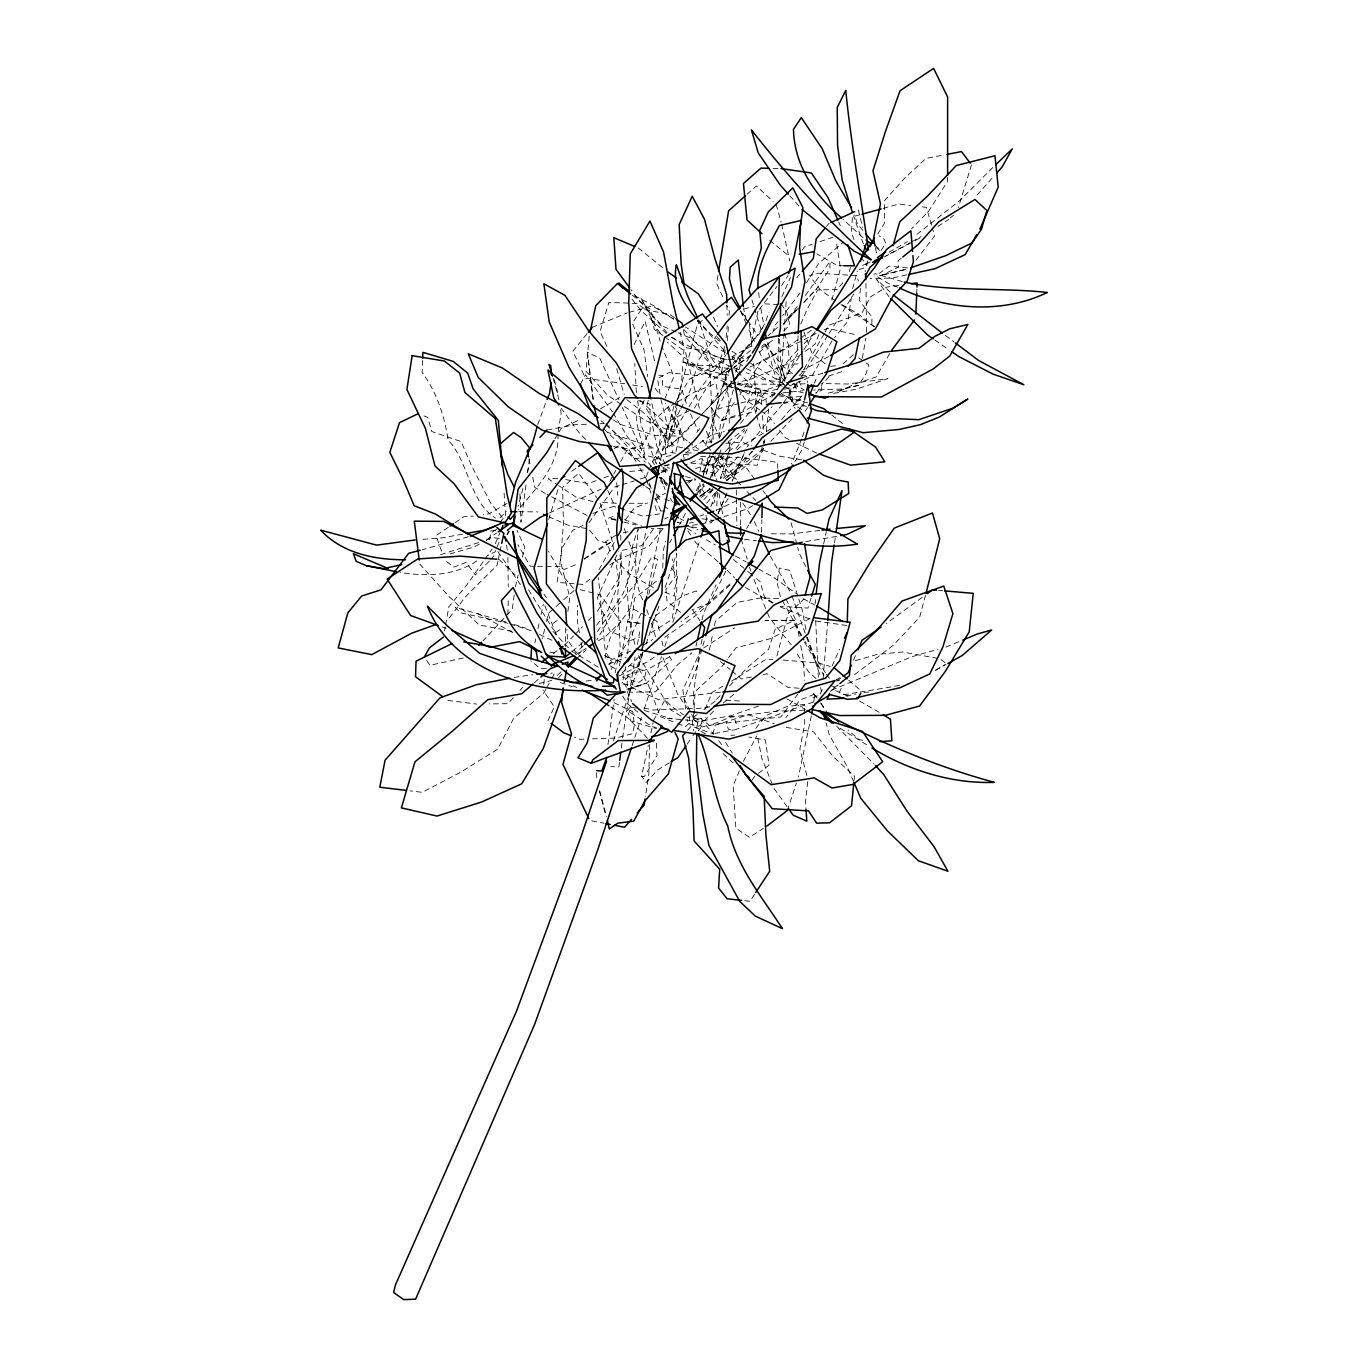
<?xml version="1.0" encoding="UTF-8"?>
<svg xmlns="http://www.w3.org/2000/svg" width="1368" height="1368" viewBox="0 0 1368 1368"><rect width="100%" height="100%" fill="white"/><g stroke="black" fill="none" stroke-linecap="round" stroke-linejoin="round"><path stroke-width="0.75" stroke-dasharray="5 3.75" d="M736.309 490.035L736.856 525.74M740.601 524.765L740.635 499.936M866.543 332.099L865.927 281.722M779.555 339.093L780.666 365.324L784.77 378.936M717.499 492.241L716.507 510.726M947.562 177.293L947.494 181.465L928.769 211.065L911.584 228.832M649.509 744.568L648.877 774.083L645.371 796.911M761.566 532.391L761.873 519.84M507.887 614.489L508.332 597.406M662.762 568.045L663.309 550.979L665.378 541.181M422.575 360.417L422.131 372.506C436.956 392.359 444.258 415.975 448.225 440.154C469.634 463.136 468.506 500.209 495.438 518.147M916.731 293.299L916.902 289.127M798.125 335.724L797.253 354.175L784.223 381.21L776.306 378.885L764.866 341.231M727.468 340.598L728.392 325.858M729.058 315.324L729.332 311.1L726.801 305.628M786.138 301.712L784.206 331.347M784.069 333.467L782.222 360.964L779.127 379.192L785.352 385.896M823.126 678.22L827.657 622.389M768.611 408.929L766.302 431.826M725.108 349.832L721.62 372.506L710.967 357.544L701.237 327.55L697.321 320.454M726.151 337.793L727.195 325.772M711.873 477.022L715.242 456.194M719.038 438.051L720.679 421.412L735.129 401.44M821.552 386.87L821.193 390.598L815.379 393.095M860.506 288.255L859.292 300.344L871.997 317.102L871.844 323.925L874.374 326.764L840.79 304.414M854.059 780.444L854.487 776.22L833.18 756.641L813.652 731.897L784.257 727.092M689.318 721.056L689.968 714.746M815.14 603.75L815.584 599.646M866.953 265.153L867.415 260.946M699.835 472.063L703.289 454.963M807.736 781.624L805.495 801.887L806.026 809.599M527.706 472.49L529.45 458.673M627.433 653.921L634.564 598.244L657.803 580.186M607.939 744.551L614.181 699.168M619.482 762.404L618.969 766.49L617.618 767.14L610.812 766.405M621.294 748.091L622.32 739.917M622.594 737.882L635.043 657.016M711.428 442.976L715.173 413.563L731.624 381.757M543.677 684.41L544.396 678.87M565.651 627.878L565.258 646.483M567.857 611.513L569.789 597.2L560.504 561.632L563.428 523.465L562.624 487.453L578.647 473.243L598.261 499.611M526.013 484.939L520.951 522.285L519.84 491.522M514.231 595.063L512.248 609.359L505.305 616.848M851.443 296.805L847.972 321.053L834.634 337.691M852.589 288.733L857.394 271.001M557.887 433.964C559.837 465.548 536.461 487.333 518.267 509.99M558.195 431.843L561.119 413.102L560.538 409.203M834.48 542.891L835.745 534.426M717.943 275.498L716.678 283.723L723.433 298.327M729.794 443.437L724.954 474.371L720.474 478.526M811.344 715.806L798.416 777.075M813.686 701.904L815.02 693.969L799.972 700.057L785.882 717.55M862.336 358.279L865.824 338.255M444.514 631.007L445.233 626.971M445.609 624.954L448.841 606.811L467.035 584.666L483.776 560.829M778.614 338.392L777.828 364.709L781.949 375.892L778.426 371.566L767.482 342.769M619.465 665.823L627.707 621.722L641.284 623.5L627.655 621.739L646.209 530.356M637.385 644.448L639.728 631.879M615.258 672.782L620.166 646.671L617.737 594.533L620.781 561.667L619.636 551.321M764.832 439.641L762.592 451.389L738.857 471.943L726.767 480.117M716.473 491.403L714.284 502.432L709.411 505.938M676.596 407.989L673.774 421.925L667.687 440.889L656.041 421.258L650.963 399.422M676.989 406.005L681.418 384.117L684.017 348.515L680.084 332.099M647.167 594.174L660.282 529.228M675.929 451.714L680.17 430.766L666.883 428.594L659.718 463.906M709.411 650.022L712.796 633.623M714.472 625.415L715.327 621.311L737.061 602.399L760.984 597.867L779.828 598.739M778.597 387.879L782.855 367.325L788.994 359.698L788.378 344.616L784.377 333.279M589.232 336.22L585.983 371.19L607.341 395.027L622.696 405.356M757.975 311.117L751.323 342.154L731.589 366.932M497.815 561.41L496.96 565.411L465.325 596.927L447.524 620.371M498.26 559.409L499.559 553.39M499.987 551.389L501.286 545.37M625.894 666.404L622.662 681.418L629.81 692.191L655.614 691.798L677.605 664.711L691.917 652.793M656.384 743.269L656.948 755.512L644.328 776.665L641.592 776.169L648.244 745.252M650.911 732.889L653.117 722.578M823.621 544.002L826.323 531.519M534.854 642.96L535.743 638.873M537.983 628.664L539.317 622.543M541.095 614.369L543.335 604.16M544.755 629.246L542.087 638.907M546.482 621.397L548.226 613.548L554.416 608.025M702.109 639.284L699.099 652.895L693.029 697.184L694.995 717.978L685.454 726.664L677.759 723.604M696.038 646.106L696.945 642.088M702.023 619.909L703.409 613.856L716.028 584.82M804.059 401.884L802.212 409.887L796.433 406.159L791.2 400.311L788.276 390.598M515.36 586.906L518.198 575.005M522.422 557.152L524.782 547.234L517.07 530.442M703.819 483.827L702.844 487.931L698.62 492.377M706.298 473.602L710.231 457.22M712.865 734.257L715.105 725.228L748.159 714.746L774.237 723.672M648.808 594.259L657.563 559.478L651.784 556.861L636.086 582.99L615.993 607.341L596.927 639.728M648.295 400.208L646.175 408.331L661.035 433.16L657.598 455.51L662.249 462.521M522.986 488.41L518.079 506.365M527.21 472.353L528.27 468.335M776.921 655.939L788.139 613.651L804.008 599.116M640.771 653.887L636.941 668.268L621.944 682.991M925.538 595.148L919.638 617.156L893.646 644.926L851.871 676.715M831.847 300.122L840.482 268.487L836.156 240.392M971.485 164.844L958.387 207.611M702.639 477.706L708.265 457.169M674.014 406.039L665.566 436.563L665.275 456.57L671.295 455.51M728.939 452.056L730.974 444.72L728.169 442.291M701.972 649.116L697.235 666.233L684.222 698.791L694.209 719.705L705.751 717.619M537.761 424.576L546.225 401.423M720.269 436.683L733.351 390M739.028 369.702L741.302 361.579L738.087 356.826L732.239 357.168M705.666 445.472L728.426 366.316M702.827 645.833L705.153 637.864M642.686 652.382L638.069 667.789L647.851 683.744L660.419 716.746L675.826 722.851M804.281 442.035L801.956 449.764L794.928 461.597M811.019 598.158L807.941 608.093L780.461 606.28M548.636 519.515L558.161 488.906M849.203 271.582L850.503 267.529M739.284 389.35L748.877 394.052L752.263 385.502L739.165 373.652M699.817 493.66L702.93 483.964M706.042 474.269L709.171 464.573L701.186 458.622L684.735 465.12M735.779 372.284L742.67 351.08L759.154 334.168L765.499 322.13L768.936 312.178M632.067 745.799L641.421 717.431M644.089 709.325L661.462 656.657M664.814 646.534L668.148 636.394M672.817 622.218L700.211 539.163M705.563 522.952L708.231 514.847M710.915 506.741L716.251 490.531M720.269 478.39L727.605 456.091M709.975 479.091L717.345 457.288M787.284 810.591L796.45 782.992M613.343 740.994L642.669 654.126M646.089 644.02L659.034 605.631M665.173 587.453L676.767 553.117M697.902 490.479L699.954 484.426M703.357 474.32L711.548 450.072M772.629 332.92L775.28 325.037L777.793 321.873M801.699 438.923L791.508 463.991M802.383 436.922L805.136 428.919M724.852 346.309L718.798 363.751L722.475 374.712L732.615 368.077M711.548 456.553L708.932 464.009L695.748 468.506M720.902 449.815L718.097 457.647L719.739 467.172L730.871 463.855L757.427 465.24L763.806 441.112L764.319 442.24L762.814 436.597M818.868 334.681L815.003 344.206L803.426 352.602M814.439 383.262L815.909 379.671L813.139 382.886M665.002 398.413L673.877 376.645L662.163 347.096M498.995 542.309L495.079 551.851L487.743 555.511M648.158 471.943L645.867 477.5L651.544 495.096M648.928 470.096L670.782 420.181L690.772 409.99M705.033 709.394L712.13 692.379L722.766 686.223M739.421 770.731L733.145 785.694L735.847 828.239L749.493 837.336L763.412 828.324M743.354 761.377L756.675 736.087M495.301 543.677L499.953 532.716M730.273 368.591L723.227 385.041L735.556 382.544M640.84 613.719L631.708 635.026L611.137 669.345M718.183 513.667L726.391 494.549M744.038 453.68L732.136 481.177L744.808 451.919M855.462 655.597L853.016 661.308L877.093 654.434L902.418 651.989L939.611 658.692M717.961 513.53L727.93 490.65M800.844 323.891L807.633 308.296L817.688 289.982L837.233 289.503L844.962 280.081M781.932 296.753L790.43 277.396M506.861 534.768L508.571 530.887M832.069 666.028L839.524 649.338M701.083 649.68L682.837 690.071L685.607 708.949M839.131 692.892L841.833 686.975M547.867 720.902L554.382 706.897L542.959 689.951M634.154 344.565L645.132 321.224L654.776 361.904M685.385 513.41L679.639 524.525M696.278 490.856L699.903 483.349M755.991 413.427L754.247 407.596L759.069 389.23L760.813 390.821L759.65 393.214L752.845 392.599L742.704 411.323M616.797 555.049L597.389 597.679L609.735 630.785L630.665 640.412L639.865 636.975M644.311 400.157L636.719 414.932L636.684 422.969L644.995 455.185L659.906 458.998M679.913 410.349L671.312 426.816L667.259 448.755L699.407 416.847M680.871 408.519L690.413 390.205L698.911 359.356L716.422 335.776M707.837 442.206L712.044 441.796M712.506 488.444L710.573 492.104L704.127 492.446L700.553 487.299L699.783 483.434M820.03 694.004L823.519 687.369M824.049 333.929L801.887 372.883L798.963 375.858M824.972 332.202L828.632 325.31L862.096 312.776L870.441 296.856L886.601 287.109L898.827 285.416M747.184 429.073L738.583 445.199L734.565 450.14M580.425 384.237L585.487 374.781L612.573 412.042M651.749 623.5L656.349 615.087L683.111 595.678L696.278 590.925L697.56 594.122M609.889 481.228L612.847 475.842M613.822 474.029L615.788 470.438M620.73 461.444L626.63 450.653L642.208 444.839L650.193 431.142L649.971 404.159L636.188 400.037M545.832 689.335L543.814 692.977L513.667 718.303L497.559 749.254L460.366 772.373L422.319 792.329L410.178 790.875M546.824 687.505L550.842 680.204M551.851 678.391L554.861 672.902L550.825 673.227M653.562 720.526L665.019 699.698L671.62 706.418L683.504 714.712M669.551 542.822L671.568 539.163M725.775 571.243L709.77 603.014L691.917 609.871M507.408 534.666L509.392 531.109M599.013 569.738L616.028 539.197M831.966 341.008L811.84 376.337L790.465 385.554M889.61 353.748L876.101 376.969L854.914 384.015L836.156 392.873M554.981 438.769L558.058 433.536M559.084 431.792L561.154 428.287L580.545 419.377M675.638 402.226L689.335 379.227L726.117 359.972M694.397 408.143L710.197 381.604L724.766 371.087L728.785 400.072L729.4 426.919M687.95 408.468L662.505 450.397L681.264 436.563L699.578 416.761M689.01 406.741L699.629 389.435L725.827 355.27M746.603 528.612L748.843 524.97M805.239 411.221L807.496 407.596M816.508 393.078L823.279 382.185M877.794 233.928L884.532 223.121L884.515 200.686L905.103 177.669L925.982 158.449L944.792 154.806M801.511 376.645L827.896 335.348M829.025 333.553L853.957 293.846M881.146 250.515L885.677 243.299L884.087 239.28L878.991 235.741M800.024 292.991L782.804 315.512M806.59 282.595L818.611 263.528L843.457 241.965M702.639 472.097L712.831 456.006M771.911 396.908L802.76 351.456M803.888 349.661L815.26 331.654M728.152 498.516L718.542 513.53M781.641 285.553L788.002 275.652M746.654 361.597L751.169 354.637M803.58 302.721L816.542 288.939L829.88 268.521L830.017 261.408L803.255 298.378M754.589 894.227L749.938 901.307L743.713 900.606M597.474 631.606L623.312 593.182L635.47 559.922L627.04 536.393M828.358 393.112L858.659 385.314L866.064 373.584L868.731 364.657L865.38 362.4M802.144 250.276L804.504 246.804L812.267 244.205M752.075 780.102L755.444 775.177M687.163 744.141L691.798 737.403M692.96 735.71L696.449 730.649L698.073 719.089L686.907 717.071M783.59 402.619L796.74 383.57M762.728 327.328L753.016 341.367L733.18 362.879M653.237 529.125L641.763 545.627L618.678 551.253M484.973 559.136L492.138 548.91M589.027 522.644L614.369 487.179L620.354 485.298M739.934 394.771L761.241 360.93L802.093 340.666M783.419 324.148L797.288 306.517M797.971 693.867L780.735 717.054L716.302 724.099L702.434 726.887L693.354 719.004L695.166 691.49L721.175 667.601L727.331 659.359M728.546 657.717L735.916 647.834L770.817 638.548L810.232 618.421M752.161 451.081L739.831 467.531L726.699 480.955M596.687 625.21L608.127 609.94L619.106 581.845L615.361 559.426M792.038 418.711L770.902 441.283M799.442 408.912L804.384 402.397M625.518 519.618L634.376 507.921L647.594 502.962M759.24 309.476L776.956 286.425M608.982 664.865L611.445 661.667L605.768 651.972L610.761 636.052L630.682 607.7L651.373 618.473M696.791 432.442L700.638 427.466M755.769 728.375L765.704 715.721L786.549 706.64L804.504 704.332L804.606 714.216M915.961 260.176L934.618 235.963L932.292 227.789M740.533 423.396L767.67 389.316L783.283 384.134M663.104 528.561L649.099 546.174L616.301 560.521L609.786 564.984M586.975 333.741L572.867 351.268L585.436 378.218L624.714 383.741M706.726 503.185L717.123 490.274M782.393 404.347L746.911 446.977M729.195 456.741L713.104 476.526L712.027 472.49L701.613 471.43M826.511 226.438L829.094 223.343M630.716 706.658L627.433 710.573L652.194 726.699L656.332 727.417M489.351 561.136L475.329 575.005L466.009 562.436L453.885 567.104L444.497 559.957M490.736 559.512L496.225 552.98M781.692 419.531L803.409 394.138M499.987 522.268L505.596 515.736L503.886 489.949M796.655 277.789L800.81 272.984M731.521 383.057L700.895 415.325L731.333 383.741M713.395 520.096L710.761 523.123L706.504 519.293L705.974 515.36M825.691 380.492L830.974 374.49M977.094 195.077L993.835 176.284M687.557 730.29L691.319 726.1L712.66 733.744M513.256 697.765L507.904 703.682L489.128 703.921M519.96 690.378L522.644 687.437M723.792 453.236L713.993 463.957L715.943 467.736L721.192 471.498L724.493 471.498L739.917 454.638M725.194 451.696L744.808 430.27M503.92 618.353L483.007 640.84M578.322 654.485L582.358 650.125L581.109 642.327M558.554 677.776L562.727 673.278M783.112 324.336L798.758 307.697L783.625 321.771M787.746 319.565L796.381 310.365M703.853 499.662L713.583 489.368M804.23 301.935L816.542 288.939M622.098 672.817L643.234 652.656M713.634 711.035L699.134 726.288L687.762 723.621L687.146 719.431M564.642 645.132L573.534 635.932M575.022 634.393L582.443 626.715M588.377 620.576L591.335 617.498M597.269 611.359L621.448 574.44L621.021 549.611M711.856 415.906L718.867 408.69L738.84 403.509M716.558 699.304L722.338 693.371M729.554 685.966L748.296 666.695L768.559 649.492L775.211 629.126L794.74 620.337L765.054 620.337M737.882 467.788L732.342 473.448L724.715 477.603M798.16 349.627L790.738 357.168L786.72 373.669L792.055 373.584M804.11 343.59L815.995 331.501M499.919 517.942L506.331 511.564M759.291 352.705L769.312 342.752M583.281 645.696L576.167 652.741L567.481 639.779L566.899 629.451M763.549 448.567L722.543 480.835M992.792 167.512L959.413 200.857L915.483 235.467M752.622 451.423L723.227 478.338M723.843 456.279L718.115 461.649L713.583 472.593L716.866 480.117M729.589 450.91L732.461 448.242M576.92 658.436L586.154 649.8M777.571 327.397L768.166 335.605M702.519 495.148L710.009 488.222M728.084 442.035L744.534 428.663M557.357 675.313L561.581 671.414M688.754 483.126L693.029 479.227M697.15 492.685L704.708 485.862M729.366 456.775L726.34 459.494L717.413 454.672M736.942 449.935L741.473 445.848L771.689 428.475M747.099 194.256L756.333 185.98L773.125 201.489M555.955 606.64L562.163 601.099M563.701 599.714L576.099 588.65M729.982 585.145L696.295 615.173L662.899 638.617M783.796 330.543L789.781 325.225L787.01 312.622L781.658 304.756M843.064 363.837L853.632 354.517M730.067 583.862L708.06 603.22L680.99 621.619M534.443 682.615L539.249 678.408M950.23 218.059L953.376 215.357M750.587 350.464L732.974 364.504M811.395 330.167L799.818 338.785M572.166 651.407L585.247 640.481M723.193 703.101L734.359 693.867M830.359 691.473L838.31 684.889M901.204 258.278L898.041 260.843L898.314 267.17L881.779 275.276L878.889 275.584L906.693 269.188L881.779 275.276M761.6 346.446L764.644 344.018M764.25 413.085L772.048 406.843M702.297 320.437L697.441 324.284L674.646 410.759L685.18 444.737M589.882 579.262L583.093 584.444L557.118 582.358L562.231 547.696L572.713 530.305L585.401 524.354M750.844 354.962L729.606 370.762L718.542 375.174L731.367 365.683M836.686 681.213L841.576 677.587M922.237 597.389L886.327 623.449M553.168 653.596L558.076 649.971M697.184 714.404L692.14 718.097L693.542 730.957M703.921 709.462L717.379 699.595M801.785 353.816L788.549 363.409L749.938 379.637L737.609 382.134M571.721 471.276L576.92 467.565M751.237 355.509L734.291 366.983M761.446 348.276L773.347 339.828M486.598 540.001L496.601 532.973M699.715 496.208L710.095 489.026M654.297 657.085L647.269 661.924L619.174 675.877M685.334 453.064L712.078 434.733L724.441 431.57M699.971 496.31L710.385 489.163M584.187 558.811L599.868 548.072L610.675 542.395L605.186 542.788L597.867 540.257L588.599 528.937M553.082 623.312L559.033 619.259M555.75 632.495L561.667 628.442M448.259 527.313L436.118 535.555L442.565 554.331M455.202 522.61L463.872 516.728L473.328 516.095M700.878 497.644L712.967 489.47M703.699 647.953L734.719 627.826M496.618 529.262L490.907 533.024L489.488 539.317L491.864 542.805M937.918 226.37L948.64 219.41M614.232 448.567L619.379 445.267L634.632 458.861L644.704 457.066L622.337 407.425M584.256 559.17L610.675 542.395M798.057 339.897L768.166 358.707L749.75 367.103M600.33 408.912L622.406 395.899M650.894 632.837L672.115 619.516L676.784 590.258L676.373 554.399M615.737 535.367L605.545 541.694L611.205 552.347M661.018 472.695L668.063 468.335M643.644 645.046L652.639 639.506M575.466 654.862L586.102 648.364M598.517 640.771L605.614 636.428L620.901 621.671L600.039 594.721L596.038 593.712M739.507 413.649L777.212 392.633M669.294 762.831L657.273 770.099L646.26 782.513L641.592 776.169M752.793 505.647L747.561 508.81L724.031 516.694M833.591 687.762L837.25 685.556M935.866 670.098L944.86 664.745M758.573 773.313L769.021 765.088L765.396 739.934L748.826 737.078M836.378 679.793L840.055 677.622M889.046 252.276L907.394 241.64M507.032 503.373L489.111 513.735L483.109 514.796M675.843 402.859L666.678 408.16L651.938 422.883L656.743 445.882L666.028 466.043L669.328 468.472M677.69 401.799L694.209 392.257L716.114 383.331L718.525 399.336L712.677 421.635L719.824 438.068M669.824 656.691L648.193 669.174L627.895 674.629L626.989 685.283L658.487 699.681L720.936 692.157M731.624 681.11L766.251 659.12L772.629 659.479M910.062 242.837L886.019 255.919M911.875 241.794L921.006 236.596M803.888 339.657L816.662 333.193M828.529 356.638L803.084 369.976M731.709 356.877L754.127 344.531M935.267 670.405L946.058 664.455M479.33 544.156L474.149 546.995L449.986 553.852M486.239 540.377L491.42 537.538L500.551 538.479M884.309 256.928L920.048 237.964M664.626 519.002L668.029 517.241M654.742 498.704L665.412 493.267M655.152 500.141L662.608 496.362M687.488 482.152L694.859 478.441M476.714 560.983C454.022 576.15 426.303 576.578 400.123 572.44M736.907 500.671L715.703 510.521M549.611 512.863L601.116 489.111M630.836 651.048L607.033 661.77M592.105 327.379L627.279 312.862M824.032 329.944L827.726 328.32L857.839 335.194M870.219 262.023L862.387 265.409L870.356 262.314M780.94 393.3L793.474 401.371L801.836 398.926M575.466 564.779L564.026 569.584L560.555 566.523L530.237 566.215L517.891 544.703M945.904 647.047L960.832 640.857M608.777 664.079L626.099 657.324M812.78 697.526L818.423 695.32M831.59 690.207L911.584 656.794L937.832 649.338M596.123 480.664L588.394 483.485L561.427 478.868M603.852 477.825L609.649 475.722M731.948 387.452L723.928 385.383L709.855 405.202L714.558 412.862L721.808 420.404L737.779 414.709M628.322 689.643L646.243 683.248L671.5 659.684L669.431 656.503M699.852 516.129L703.819 514.727M813.242 702.058L733.573 730.238L728.494 729.486L726.186 722.561M728.939 716.353L758.83 706.008M592.857 513.41L614.471 506.092M859.172 269.599L864.986 267.632L865.26 271.668M828.598 376.08L844.09 370.848M820.013 241.589L835.54 236.39M714.216 519.977L702.451 523.91L688.138 525.808M802.811 377.654L806.71 376.354L807.53 382.442M478.663 542.583L437.247 555.716M615.839 520.216L607.854 518.301L614.711 516.112M622.337 484.665L634.29 480.886M628.203 688.942L646.243 683.248L626.783 689.233M640.275 479.005L648.381 476.509M662.608 472.114L668.696 470.233M822.835 373.242L816.867 375.054L799.339 375.943M791.2 400.311L792.927 399.815L788.156 386.409M784.497 389.281L791.354 387.298L789.456 394.258L791.73 401.457L783.505 403.68M664.574 466.043L670.696 464.282L664.66 465.633M468.301 536.769L422.165 549.731M883.13 208.415L898.759 204.037L910.626 205.474M629.212 312.332L652.416 305.97L673.432 318.983M721.808 420.404L736.206 416.505M738.258 415.94L756.76 410.93M860.044 214.725L852.435 216.76L851.409 232.372L854.162 240.033M740.84 402.996L754.828 399.353L763.447 405.338M796.022 401.423L802.093 399.866M744.004 308.911L754.384 306.381M623.244 532.887L629.058 531.485M539.266 683.47L551.731 680.495M782.855 392.855L803.187 390.649M689.421 523.14L693.319 522.268M906.625 274.9L892.415 278.029L869.945 278.61M463.376 657.974L429.808 665.31L426.577 660.282M661.137 470.9L666.917 469.651M858.659 385.314L841.576 388.991L813.618 390.051M899.545 685.334L885.301 687.967M751.374 676.955L741.507 678.938L731.794 670.884M763.207 674.561L767.157 673.757L787.951 687.369L799.339 688.275M846.074 696.056L856.043 694.055M514.197 677.382L532.716 674.698M836.583 536.41L805.786 541.591M546.943 430.014L575.381 424.661L587.659 424.2M714.746 733.47L733.487 729.982M833.539 393.368L856.026 389.264L888.003 378.594L847.818 384.015L821.706 383.536M462.572 534.153L441.967 537.88L419.326 539.625M777.417 389.384L767.773 391.077L710.249 375.687L682.495 356.056L667.447 342.257M843.577 694.722L858.078 692.379M860.164 692.037L883.215 688.309M709.804 706.863L699.732 708.316L652.929 709.975L641.404 707.461M490.428 531.006L496.533 530.151M659.821 513.889L643.028 516.266L625.894 510.161M819.945 530.408L791.508 533.93L768.542 533.759M783.317 402.448L791.73 401.457M586.154 681.042L592.019 680.358M629.673 471.532L644.037 469.959M830.598 366.282L838.652 365.598M662.437 528.441L651.339 528.339M863.995 692.447L870.253 691.917M794.671 364.076L798.091 363.837M730.837 735.317L734.548 735.078M725.809 443.266L742.003 442.223L751.784 445.882M685.778 480.613L695.85 479.98M801.802 371.668L805.222 371.446M800.981 396.6L786.771 397.301L776.614 395.335M728.067 359.442L735.745 359.117L732.256 356.98M599.936 423.738L604.023 423.584M557.734 478.441L548.277 478.8L556.93 484.477M583.965 739.182L579.741 739.336L574.423 737.147M592.429 738.874L615.703 738.019L632.563 733.676L634.359 725.16L632.854 711.719L613.924 702.656M794.74 620.337L765.071 620.405M804.298 710.18L776.374 711.155L729.896 717.345L709.65 725.57L701.083 718.833M792.465 384.134L805.085 383.792M686.428 452.962L694.38 452.894M784.103 384.305L737.113 383.998M616.421 503.287L600.672 502.278M629.041 503.27L645.85 503.253M843.953 265.751L837.592 265.7L816.781 253.832M518.917 511.7L537.778 511.906M773.005 168.384L779.025 168.538M546.328 668.524L540.155 668.371L530.801 660.915M615.925 519.31L607.854 518.301M665.053 511.102L656.606 510.726L654.708 504.86M658.692 375.191L662.369 375.362L662.539 386.272L681.572 389.076L687.369 406.296M735.163 383.912L723.398 383.331L734.975 388.392M764.763 303.867L779.555 304.637M783.231 660.077L818.543 662.967L830.222 666.524M725.792 700.125L740.533 701.083M938.551 590.377L942.637 590.719M690.977 463.119L719.363 465.565L726.75 480.664M622.885 684.068L633.025 684.992L629.793 677.006L622.748 672.988M907.6 267.974L888.926 266.144L879.573 273.326L875.879 272.215M667.088 718.2L683.401 719.773M685.436 719.961L699.715 721.329L728.853 716.114L733.932 716.832L736.258 723.775M744.448 539.317L756.521 540.736M922.477 206.893L926.427 207.372L931.693 225.754M836.19 679.999L839.524 680.409M447.815 700.399L476.611 704.075M675.399 453.201L671.192 452.654L659.308 455.578L654.468 460.93L656.452 463.102M683.795 454.296L690.105 455.134M700.604 456.502L742.465 457.767L777.52 462.316L777.776 468.301M736.907 389.247L774.579 394.942M815.961 621.021L849.118 625.809M636.342 708.077L631.264 707.341L628.493 713.754L630.768 720.919L656.657 728.665M701.852 518.729L713.976 520.524M613.497 446.566L625.706 448.396L654.571 447.969L607.512 432.322M549.782 652.16L555.904 653.117M782.889 382.698L763.601 379.637L746.415 372.746M632.597 385.007L642.447 386.58M862.746 740.259L859.053 739.643L848.16 730.119M801.631 459.87L779.144 456.108L761.548 449.525M729.007 368.693L711.634 365.649L695.406 365.324L683.624 362.11L731.606 385.588M691.815 526.851L699.749 528.236M586.53 528.561L567.925 525.124L549.081 516.865M512.111 631.264L479.108 624.937L448.67 596.191L419.719 564.026L419.207 559.957M591.797 820.868L604.075 823.262M682.478 447.729L674.51 446.156L645.901 414.607L625.33 398.447M684.479 448.123L698.432 450.876M737.181 384.357L775.707 393.368M728.836 375.242L711.377 371.498L683.624 362.11M623.825 522.131L635.778 524.987M506.126 622.012L455.236 607.392L460.503 612.744L507.802 623.295M803.409 392.855L797.561 391.385L793.987 383.707M580.083 589.659L594.054 593.199M733.966 387.965L754.042 393.129L765.943 398.84L766.302 402.585M777.759 393.916L807.889 403.03M685.676 476.611L695.662 479.21M902.247 281.569L874.802 273.549M592.977 501.611L575.962 496.977L558.657 485.623M509.854 623.859L531.913 630.973M726.955 359.75L713.6 355.731L689.78 337.793L678.032 332.766M644.311 710.488L672.167 718.935M514.18 624.543L526.252 628.339M680.837 523.346L677.177 522.183L681.059 523.653M782.154 386.152L774.305 383.604L746.073 368.351M784.103 386.785L789.986 388.7L789.182 387.366M560.504 682.564L572.405 686.736M606.776 656.896L622.252 662.403M629.981 665.173L645.987 671.808L644.345 678.511L638.309 682.752L620.935 676.493M688.651 526.389L698.159 529.792M442.086 626.869L446.019 628.288M624.389 519.703L641.831 526.184M806.453 406.57L799.22 403.782L792.294 405.629L795.184 408.262M664.831 498.961L672.355 501.902M423.977 415.906L427.791 417.411L431.707 431.484L461.101 441.573L471.173 464.812L490.667 503.099L503.167 518.438M724.219 359.596L700.433 350.088L687.3 347.934L668.217 334.767M738.771 369.685L723.484 363.563L671.431 337.246M664.899 592.241L674.475 596.123L674.732 588.736L677.502 576.834L670.474 566.181M897.613 287.212L887.918 283.227L874.066 274.712M780.41 606.913L813.892 620.73M848.092 696.226L832.838 689.284M859.668 701.066L879.692 712.591M676.066 331.911L662.369 326.046L638.394 299.678L630.922 289.537M830.615 685.317L836.31 687.813M539.471 634.478L552.672 640.617M573.089 685.796L576.766 687.505M680.255 518.797L683.675 520.456M593.062 399.473L587.368 352.26L599.697 358.023L618.934 399.73M789.045 439.555L785.317 437.726L779.264 429.894M796.518 443.215L817.038 453.27M586.957 515.411L547.063 494.378M653.254 619.465L657.033 621.414L660.043 633.11M634.632 295.727L653.716 305.68L673.723 319.189M734.565 386.511L748.877 394.052M705.341 733.744L698.022 729.777L698.501 730.649L700.878 727.519L701.87 720.662L713.651 734.052M512.897 632.683L475.927 612.522M803.461 598.756L814.558 604.878M706.179 539.813L715.293 544.857M735.351 555.972L746.227 562.026M758.778 569.02L773.108 577.039L796.723 593.934M545.319 493.403L534.82 487.521L532.289 475.277M653.391 587.59L629.69 574.132L614.967 559.461M610.402 665.977L615.686 668.986M842.414 304.825L857.992 313.717L874.374 326.764M786.839 698.877L805.393 709.445M662.864 467.292L668.268 470.387M745.526 587.539L772.834 603.202M604.263 655.255L611.188 659.393M680.905 715.994L670.782 709.941L638.24 655.289M687.266 528.441L695.867 533.606M571.499 651.048L599.15 667.755M725.262 352.722L685.573 327.106M793.406 383.331L804.281 389.983M783.813 384.083L748.108 361.631M866.714 744.79L837.182 726.408M773.159 602.809L764.507 597.235L760.163 581.656L753.871 576.424M732.102 351.251L746.329 360.485M610.641 706.829L628.1 718.149L649.595 740.362M613.086 419.719L620.234 424.405L654.896 435.503L677.074 436.067L661.941 420.215L639.095 399.49M637.915 712.147L627.382 703.75L620.627 692.755M858.659 357.903L863.704 361.272M624.406 406.501L644.892 420.284L673.706 432.356L675.262 421.977L668.148 405.663M934.789 339.999L948.605 349.507M666.472 333.57L641.421 310.793L630.751 297.711M941.013 659.684L945.237 662.676M732.154 358.467L742.602 365.889M674.458 317.735L669.858 314.452L641.541 309.031L632.307 323.378L644.003 349.815L647.68 376.627M645.764 486.512L654.263 492.617M655.973 493.831L661.086 497.49M662.933 335.57L654.263 329.363L649.988 312.52L636.804 303.405L608.88 302.431L600.039 331.569L607.118 346.822M664.66 336.819L685.436 351.764L700.108 411.323M687.232 440.889L682.324 437.315L665.293 403.184M688.856 442.086L698.638 449.234M835.489 300.874L820.013 289.452L809.599 275.669L818.355 273.207L856.778 275.652L858.369 281.056M945.408 335.451L953.684 341.641M759.616 409.904L744.654 398.704L738.327 388.854M761.292 411.152L769.603 417.36L774.442 423.635M862.866 237.587L843.013 219.256M875.845 247.386L880.718 251.062M792.431 373.464L783.197 366.453L764.934 344.189M667.481 483.691L659.479 477.398M831.727 415.017L844.774 425.311M632.341 295.249L650.501 309.613L660.18 341.179M825.263 363.803L811.959 353.201L803.803 331.706M769.671 240.426L789.011 255.987M638.275 247.984L663.514 268.333M639.779 461.546L628.288 452.295L603.544 428.646M719.465 341.196L710.146 333.553L697.646 320.009M720.44 661.479L730.187 669.551M733.402 559.461L745.987 569.909M747.561 571.208L752.28 575.124M661 477.398L667.242 482.596M680.512 612.436L667.054 601.202L665.908 589.54L675.142 576.68L672.184 558.76M663.976 505.767L668.832 509.836M600.979 420.728L604.177 423.464M605.785 424.832L633.076 448.14L645.354 462.418M718.097 561.821L696.158 543.062L693.798 539.591M848.707 680.238L861.669 691.37M816.097 678.562L808.727 672.064L795.595 651.613M734.804 369.702L737.711 372.335M667.516 484.87L659.701 477.654L666.524 485.572M890.294 292.136L876.649 279.482L889.166 296.976M785.027 381.193L762.592 358.707L758.966 351.012M786.48 382.544L792.329 387.965L801.203 385.827L798.724 380.509M723.108 753.563L733.881 763.601M713.002 456.262L744.312 488.65M498.978 559.392L517.959 577.638M836.583 726.134L874.032 764.062M875.007 245.043L880.872 250.84M747.099 491.625L751.442 496.088M752.896 497.576L755.786 500.551M727.212 570.37L734.548 577.912M667.088 332.698L648.552 311.425L640.942 298.053L655.597 327.02L661.531 334.63M585.607 439.436L578.493 431.895L561.256 408.331M552.98 631.366L568.643 648.022M606.075 423.516L626.903 445.985L638.753 466.18M697.372 320.539L724.869 351.2M683.726 329.346L700.775 347.882L715.088 370.42L697.543 375.619L668.849 372.66L657.529 378.628L660.265 395.267M789.764 195.709L800.656 207.936M573.414 588.394L561.649 574.492L548.551 551.355M702.28 440.137L706.247 444.891M707.564 446.481L711.531 451.235M862.9 230.474L857.531 224.01L854.453 214.93M717.157 336.716L721.004 341.504M817.226 698.056L812.506 692.225L816.063 697.099M660.163 480.356L665.498 487.042M651.647 466.676L627.553 436.973L613.651 413.82M718.627 740.618L722.355 745.543M655.084 388.238L659.838 394.617M820.8 703.614L827.914 713.378M754.64 479.125L746.227 467.531L718.679 456.809L711.924 465.052L715.259 477.073M763.07 490.719L765.464 494.019M656.486 495.438L661.479 502.33M825.349 672.646L805.171 641.506M826.563 674.339L830.222 679.4M773.997 788.413L787.181 806.829M860.865 257.047L866.799 265.478M720.115 456.091L736.326 479.484M544.036 594.191L546.431 597.645M692.738 610.196L699.92 620.644M497.815 551.526L521.601 586.41M804.384 642.002L823.912 675.45M687.916 530.887L692.618 537.846M687.899 709.291L677.69 694.209L662.711 657.085M740.43 310.741L748.296 322.438M820.766 702.759L825.537 709.838M742.807 503.185L750.399 514.556M743.132 313.665L746.637 318.915M747.8 320.659L757.12 334.664M528.595 589.83L553.612 630.032M791.217 644.807L769.722 618.199L766.422 610.385M662.026 466.608L655.529 456.245L652.57 461.29L654.349 464.829M663.121 468.335L667.447 475.26M725.673 742.516L732.29 753.101M782.24 600.449L804.093 639.745M670.388 498.431L672.526 501.953M639.848 468.027L648.466 482.716M770.423 556.143L791.131 593.644M794.432 623.979L803.392 640.19M698.655 319.736L702.656 327.072M863.379 243.949L853.495 215.716M805.769 566.557L799.254 553.27L797.612 547.149M748.963 329.859L754.418 341.401M754.332 521.653L758.778 531.28M786.121 599.047L796.261 621.294L799.237 637.368M713.446 317.239L717.636 326.559M690.532 413.837L698.09 430.749M740.618 311.152L747.287 326.114M607.7 490.257L615.344 507.425M627.194 691.387L631.794 701.801M838.738 222.043L840.397 225.823M544.823 605.648L557.067 636.496M853.546 781.47L847.1 766.525L829.264 734.65L826.135 723.159M649.543 484.546L651.202 488.427M655.323 498.106L661.086 511.649M765.584 608.418L751.391 573.124M706.333 431.057L710.984 442.343M772.39 784.462L761.959 758.778L757.017 734.462M789.165 390.342L792.927 399.815M642.755 599.885C631.674 578.134 636.633 552.638 638.121 529.211C623.5 566.643 625.501 607.187 635.111 645.525M646.654 609.718L648.979 615.617M791.867 595.61L820.68 677.04M807.342 637.266L818.338 667.242M624.236 528.544L626.339 534.443M785.437 378.731L780.666 365.324L785.249 378.782M656.366 463.991L641.199 425.345L637.608 400.79M661.018 477.791L665.019 489.624M761.087 329.5L754.914 309.835M600.125 503.253L612.3 541.095L613.993 551.287M651.561 623.534L655.768 637.403M553.151 378.064L559.358 401.44M741.182 539.18L747.184 559.153M749.579 567.139L750.793 571.123M756.572 415.359L761.805 432.852M751.955 299.831L754.332 307.834M599.646 790.824L606.588 816.593M616.677 368.676L624.167 394.48M746.21 320.197L743.576 308.621M776.186 204.294L781.111 222.18M781.658 224.181L789.781 261.014M791.063 522.644L797.082 545.097M806.881 775.502L799.87 748.929L804.726 724.099L804.64 716.199M554.331 379.637L558.469 395.608M599.389 791.063L605.631 815.02M660.949 399.422L671.637 441.967L672.646 452.534M858.386 209.954L862.627 227.567M780.359 596.841L777.041 582.306L779.384 568.028L789.712 570.37L802.058 609.29L806.214 631.281M661.89 641.011L663.224 646.944M820.612 687.676L821.535 691.832M528.92 458.964L530.596 467.121M649.492 483.109L650.227 486.82M875.469 248.036L876.597 253.884M683.487 330.475L684.513 335.895L709.564 363.136L713.378 441.556M800.725 645.405L803.324 659.479L804.538 680.375M760.83 308.45L763.789 324.643M683.419 454.809L684.171 458.947M579.416 632.717L577.672 623.192L577.467 605.101M718.952 493.249L722.629 513.718M506.485 545.08L507.528 551.253M587.368 352.26L593.199 399.268M636.394 392.599L634.752 363.426M758.641 292.547L759.377 298.481M749.425 324.096L751.887 346.873M753.683 363.443L756.726 411.169M605.87 658.23L598.483 577.706M616.677 482.699L617.772 495.301M760.813 390.821L761.942 407.271M762.506 415.513L763.618 431.963M815.687 620.576L818.303 677.297M596.568 772.681L596.79 781.094M726.904 304.927L727.16 315.392M620.764 535.11L620.884 541.335M507.921 557.511L508.229 586.906"/><path stroke-width="1.5" d="M740.584 535.11L740.601 526.834M780.529 303.696L780.427 328.44L778.973 336.391M947.614 175.207L947.614 96.923L933.609 68.4L900.058 90.75L885.592 131.089L872.989 170.761L880.445 203.866L873.571 238.271L875.092 246.069M761.908 517.754L762.267 503.116L749.955 523.157M847.271 622.098L847.921 598.876L870.27 562.436L894.279 528.065L932.48 513L939.696 538.736L926.085 593.148M662.557 574.44L661.924 593.644L649.561 620.986L641.883 649.766M422.644 358.399L422.866 352.346L453.253 361.409L467.736 373.173L473.157 388.974L498.362 420.472L502.347 466.71M915.876 314.127L916.731 293.299M916.97 287.041L917.141 282.885L911.037 283.723M798.211 333.672L799.357 309.065L804.965 281.466L799.579 247.437L800.434 226.301L802.896 207.577L792.807 187.843L768.303 211.886L759.702 230.44L761.343 248.018L748.997 289.828L750.775 295.83M530.904 658.949L531.605 647.201M827.845 620.371L831.624 561.906L834.155 544.994M853.854 782.564L851.529 805.82L829.555 822.818L816.611 823.143L808.522 810.882L772.236 808.727L730.632 754.948M816.251 593.49L819.569 562.727L823.16 546.089M563.223 687.83L561.615 702.571L571.499 733.812L562.983 764.438L588.804 818.594M619.738 760.351L620.781 752.178M681.042 474.337L679.862 482.784L683.641 497.935M551.116 382.459L549.526 393.693L547.046 399.49M836.07 532.323L842.004 490.599L829.025 519.036L826.768 529.433M718.576 271.377L728.614 210.809L745.56 195.641M645.046 798.98L644.089 805.205L637.112 813.071M696.791 733.573L696.415 762.609L702.895 814.541L708.915 845.407L739.797 901.461L755.221 916.047L782.479 928.684C761.258 895.92 735.539 865.534 727.742 825.93C712.899 796.774 711.206 763.361 697.8 733.71M811.686 713.822L813.019 705.888M563.171 688.771L561.701 696.996L543.318 748.33L521.653 783.847L481.433 802.076L437.025 816.063L401.371 807.889L414.983 761.805L452.74 730.854L487.949 699.595L521.635 693.832L532.853 684.017M564.283 682.615L566.506 670.286M567.258 666.165L567.994 662.061L562.145 664.232M614.129 678.802L613.377 682.82L607.05 683.248L583.709 617.395L576.014 590.805L586.188 540.446L586.615 522.593L596.585 500.774L621.893 469.002C627.519 494.959 610.692 520.695 619.174 547.2M643.781 610.932L646.739 596.26M661.12 525.038L673.808 462.196M646.636 528.287L659.29 465.975M859.395 337.742L855 358.621L848.177 366.265M590.104 332.15L595.73 305.714L617.481 283.501L630.699 293.949M501.714 543.37L503.886 533.349L496.755 527.398M702.553 637.351L704.708 627.621L701.117 622.389M697.406 640.07L701.562 621.927M804.521 399.883L807.753 385.879L817.5 386.186L826.443 373.909L836.84 341.624L811.994 326.627L794.859 333.501M509.683 505.801L515.685 482.117L532.939 441.847L537.231 426.491M648.842 398.173L664.609 337.503L702.348 314.007L726.254 344.155L735.095 384.613L740.721 418.728L721.876 439.897L689.062 458.998L672.731 463.701M893.099 245.761L899.665 221.941L927.829 195.761L956.249 165.579L994.946 155.73L998.23 187.142L979.915 229.123M805.085 595.2L809.941 577.553L804.521 543.643M512.538 526.252L515.308 516.3M668.696 525.5L675.228 502.381L672.269 488.359M705.734 635.881L711.531 615.976L741.422 587.915L770.714 550.552L802.229 542.173M804.863 440.103L809.497 424.644L798.997 409.99L762.01 437.914L753.392 449.439M547.371 523.602L534.016 568.096L541.779 598.141M811.634 596.174L815.311 584.239L807.633 570.353M788.635 273.668L794.38 255.782L801.323 220.368L779.452 225.549C769.021 244.633 755.769 266.315 758.163 288.614M631.4 747.817L597.987 849.118L534.426 1024.889L415.598 1299.19L403.731 1299.6L393.659 1292.521L395.42 1284.98L516.454 1011.294L581.297 835.951L606.52 761.206M700.878 537.128L704.229 527.005M860.455 261.185L866.406 243.23M761.514 534.478L754.196 556.246L716.558 611.188L691.199 631.589L657.82 654.656M678.819 547.046L688.361 518.763M807.188 422.917L811.309 410.913L807.787 384.476M606.879 757.393L601.732 771.039L596.516 770.577M809.326 395.865L813.721 385.058M829.555 693.405L827.127 699.185L844.124 698.296M500.739 530.887L503.065 525.398M851.375 665.122L848.109 672.748L843.201 676.373M857.907 649.885L861.994 640.361L881.112 627.074M591.215 763.31L592.789 759.821L618.25 740.601L654.16 740.31L591.215 763.31L577.997 757.769L587.094 743.132L593.336 718.046L615.583 694.568L625.261 691.917M844.484 638.206L846.98 632.649M719.482 577.245L722.082 571.55L718.85 530.699L685.573 540.104L669.858 554.348L664.455 575.022L661.137 577.604M673.569 524.252L678.921 513.103L685.949 505.698M789.729 467.685L778.956 489.812L754.538 504.587M744.363 532.255C723.022 580.254 682.786 616.438 644.79 651.305M677.023 489.864L680.785 482.459M860.746 693.166L857.924 698.586L847.51 699.27L830.342 694.688L814.712 703.99M865.619 275.464L870.134 267.17L882.941 256.072M673.586 535.504L678.631 526.355M424.405 656.931L429.449 647.868L443.437 637.061M618.028 535.606L621.038 530.22L623.056 507.425L636.394 487.931L659.256 473.773M976.752 234.578L965.21 254.585L935.062 268.675L908.66 274.455M553.954 440.513L546.755 452.74L518.113 489.163L513.359 523.876L522.679 529.792L540.155 517.395L547.713 513.769M792.91 464.966L789.9 470.045L761.805 488.479L738.823 499.73M808.625 405.783L814.268 396.703M869.911 246.531L873.297 241.127M816.405 329.859L874.391 238.015M734.24 380.749L739.883 372.045M752.297 352.893L757.957 344.189L778.546 302.858L779.418 276.285L757.513 306.603L727.075 353.645M755.752 892.466L769.705 871.245L765.841 834.275L764.182 796.398L746.603 776.032L740.002 765.447M817.483 329.996L830.701 310.468L859.634 286.083L874.34 267.991L886.396 249.592L910.9 230.73L912.576 251.473M635.043 650.775L628.271 660.761L623.722 664.25M686.001 745.834L677.878 757.633L671.021 761.788M914.542 319.89L891.697 350.174M717.67 334.1L726.425 322.301L757.325 288.392L795.15 268.214L791.474 287.212L771.227 321.548L751.938 359.527L734.24 379.911M799.203 692.225L805.359 683.949L825.485 678.237L839.884 660.453L850.161 622.235L814.199 617.72M596.636 680.888L601.578 674.475M588.257 332.15L592.105 327.379M825.229 227.977L816.217 238.784L813.293 258.569L802.195 271.377M514.231 514.693L510.213 519.378L508.195 516.899M807.582 389.316L811.754 384.493M631.52 819.381L624.543 827.247L614.317 825.246M996.622 173.137L1002.197 166.879L1012.217 148.924L995.784 164.656M685.06 733.06L682.546 735.847L688.668 758.265L693.029 809.856L694.106 840.961L719.705 869.193L718.593 887.986L727.126 898.776L741.644 900.383M713.002 454.142L736.48 428.081M748.86 565.394L752.879 561.051L748.587 565.565M649.133 740.909L662.471 726.408L650.758 719.534L632.563 703.528M567.566 666.13L575.637 657.392M568.284 667.293L576.92 658.436M532.87 444.856L527.227 450.79L528.493 456.912M539.898 437.435L546.943 430.014M478.766 645.32L481.587 642.327M690.173 501.252L697.218 493.848M717.926 489.898L720.851 486.923M584.7 644.294L591.797 637.249M589.232 646.927L592.31 644.054M553.168 665.002L556.092 662.317M671.62 519.447L676.322 515.155M689.592 499.525L695.645 494.053M540.856 677.006L550.466 668.593L558.247 665.686M499.594 444.446L513.581 432.476L521.14 437.64L530.613 449.029M570.524 652.775L565.634 656.862L565.343 648.552M839.901 683.572L849.442 675.689L851.153 655.186L876.307 630.853L902.059 601.031L943.783 586.068L952.898 613.616L942.877 647.013L929.795 673.928L900.264 687.659L856.881 697.646M507.374 530.322L513.308 525.483L541.489 538.906M902.777 256.996L918.612 244.188L938.602 221.924L974.956 199.454L986.875 210.501L981.523 229.106L972.101 242.923L946.092 255.542L910.626 267.82M705.529 317.872L731.452 297.369L739.318 309.065M766.884 826.067L787.284 810.591M927.333 593.609L932.429 589.847L936.516 590.207M541.694 662.044L548.243 657.221M559.717 648.757L563 646.346M877.367 257.782L885.558 251.78M704.52 509.46L707.769 507.118M561.325 478.714L564.796 476.235M578.647 466.334L597.713 452.722L614.454 479.176M498.277 531.81L508.28 524.782L504.33 522.114L485.247 530.049L466.693 533.4M449.986 526.133L453.458 523.79M694.739 516.488L689.951 519.618L695.902 517.514M595.696 679.041L600.843 675.809M589.642 646.192L593.199 644.02M686.308 506.314L673.569 513.889L673.449 507.665M675.245 653.579L689.66 645.269L713.959 628.374L758.026 621.158L773.826 605.118L792.944 596.055L821.313 593.592L808.266 633.709L790.362 650.176L737.061 690.891L722.937 692.003M670.662 513.462L685.573 505.202M830.325 355.663L875.366 328.97L893.099 295.898L907.07 281.312L913.414 261.835L912.901 255.611M759.719 341.436L765.328 338.341L800.998 331.21L802.486 366.898L774.835 398.344L747.116 425.773L728.563 430.51M947.853 663.463L962.251 655.511L991.663 629.964L977.624 633.897L962.696 640.087M670.713 513.564L684.12 506.998M872.664 262.382L882.206 257.765M418.266 413.666L399.524 422.644L389.829 452.38L402.295 477.62L414.179 505.715L435.263 513.975L468.01 534.187M828.649 396.429L824.887 398.191L809.275 394.309M451.919 643.627L416.043 661.206L415.53 676.75L442.719 696.671M830.923 222.522L854.726 211.63M495.336 526.201L470.336 536.188M550.894 665.122L573.568 655.648M667.55 731.47L657.837 735.539L651.527 736.582M874.357 260.775L882.326 257.697M435.588 624.646L411.717 633.196L371.771 654.622L338.221 647.936L347.814 612.915L361.614 596.038L381.022 589.813L408.622 553.339L420.233 550.244M707.786 513.325L713.72 511.222M716.182 519.327L720.098 518.01M787.198 382.835L802.811 377.654M649.39 741.849L654.16 740.31M824.818 372.643L858.591 362.332L883.369 352.14L918.988 348.31L934.754 336.408L949.871 328.765L967.86 324.472L949.768 356.022L933.25 368.933L881.471 396.976L815.157 396.634L809.719 393.317M881.163 208.962L861.943 214.212M504.826 524.987L513.633 522.969L515.343 526.714M401.73 564.591L383.638 568.66L366.333 565.685L356.227 561.342L353.372 553.732L388.204 568.558M652.279 468.232L656.401 467.36M946.878 154.413L961.516 151.574L970.237 163.185M510.007 678.186L476.526 684.667L439.966 697.851L385.075 760.215L379.808 787.233L406.125 790.379M840.687 535.623L846.843 534.461L865.346 525.74L836.293 528.51M616.523 693.542L607.324 695.235L600.347 689.643M799.134 254.26L813.31 251.849M713.839 706.281L727.93 704.246L770.783 704.52L790.054 695.115L809.77 687.728L835.13 680.512L811.942 708.709L790.892 720.166L767.277 728.699L728.819 739.148L672.851 730.29M415.205 539.95L376.593 545.131L320.676 530.151C342.547 553.578 374.747 559.871 405.492 559.769M673.843 527.706L688.138 525.808M821.98 530.168L830.102 529.159M766.49 404.449L781.214 402.705M580.271 681.726L572.44 682.649L564.505 679.862M605.614 690.122C539.3 695.012 454.261 674.869 427.449 606.195L447.302 625.86L479.604 653.323L548.055 677.109L592.72 686.462M536.735 674.373L546.807 673.552M879.846 741.678L891.85 740.823L890.448 719.209L883.283 714.797M793.354 541.985L772.629 542.634L758.539 540.976M602.587 686.326L614.437 686.137L616.216 689.113M843.953 265.751L854.538 265.819L847.801 244.769M510.521 511.615L516.813 511.683M779.606 334.938L785.386 335.04M768.987 168.298L760.967 168.093L743.457 183.483L747.031 220.026L761.976 233.723M781.025 168.589L811.395 172.984L827.999 197.556L837.917 220.162M623.158 691.729C591.506 694.534 565.6 674.851 545.234 652.878L541.386 642.396L513.034 587.488L501.338 600.62C505.544 620.046 517.566 638.001 534.734 648.176M698.347 452.859L731.692 453.8L768.132 444.241L804.846 439.521L841.696 429.056L854.436 431.912C818.868 459.203 776.22 474.901 732.649 483.981C713.686 481.998 692.43 476.064 681.161 459.562M725.519 532.802L743.747 533.383M774.374 507.015L797.852 507.973L807.069 513.428L822.219 509.939L848.707 493.523L848.126 481.998L836.788 479.997L823.382 475.209L803.683 460.212M496.943 559.221L460.383 556.143L417.736 558.948L387.127 579.057L410.656 615.566L438.153 625.45M944.672 590.89L973.246 593.336L969.211 631.845L945.237 671.517L919.57 706.025L885.438 715.327L839.832 715.532L812.849 709.753M742.448 539.077L726.34 535.965M611.479 446.276L578.955 441.419L542.155 430.151L508.28 406.826L478.236 377.448L468.284 353.782L502.535 368.06L539.437 393.574L578.031 413.563L601.612 430.287M463.769 641.917L490 646.329L556.485 666.182M660.453 728.135L668.713 729.571M701.733 528.595L705.7 529.296M606.127 823.656L610.214 824.442M366.333 565.685L396.156 571.653M636.154 649.116L661.838 654.383L698.193 648.671L735.043 665.737L720.714 701.049L706.333 713.532L689.113 711.428L671.808 732.171L660.727 726.374M702.177 530.681L710.231 532.443M673.689 473.499L683.675 476.081M904.197 282.082C951.119 292.171 999.803 287.297 1047.324 292.461C1001.342 314.76 944.997 309.784 899.563 287.998M807.291 418.044L863.157 432.698L898.93 429.484L920.117 424.764L939.286 417.052L967.809 399.063L952.726 408.262L918.749 419.685L860.198 417.001L817.277 410.725L810.061 407.955M701.562 480.989L727.126 488.735L751.887 487.059L778.272 480.254L777.862 470.284M809.856 403.731L823.57 408.587L830.102 413.734M819.022 453.971L850.605 465.154L884.84 461.82L875.657 447.165L849.665 429.159M618.285 507.442L623.996 509.477M588.291 692.67L610.128 700.844M674.219 502.637L679.862 504.843L673.398 496.909M570.884 735.676L563.787 732.752L551.048 723.279M634.513 246.394L613.839 237.673L615.976 269.274L629.673 287.844M543.438 514.385L547.2 516.027M614.42 686.479L547.012 655.836M451.919 630.409L489.829 647.338L519.755 641.626L540.121 651.578M582.255 690.088L591.438 694.363L608.897 705.7M545.678 654.297L549.372 656.11L564.71 657.153L558.366 641.66M679.742 492.993L682.991 494.618M677.245 492.497L692.892 500.774L724.544 524.919L729.469 541.454L722.561 545.045L716.883 541.745L672.115 491.813M816.422 605.887L842.808 621.482M718.952 546.875L733.522 554.963M748.022 563.018L756.983 568.028M699.014 734.052L709.958 740.242L771.176 784.702L814.114 777.879L832.035 788.019L852.931 784.428L882.685 761.737L862.575 731.504L820.253 717.909L807.257 710.505M819.398 710.642C875.11 740.225 933.369 765.977 994.433 782.342C951.547 784.001 908.369 770.133 871.946 748.005M538.24 650.364L541.762 652.553M611.308 418.557L593.438 406.86L568.883 367.257L549.201 321.907L543.865 283.774L564.95 295.368L588.924 331.21L616.284 362.879L634.53 395.335L637.574 398.105M674.458 487.966L682.82 493.472M607.512 679.605L559.016 645.439L536.683 612.573L525.928 591.557L519.071 570.251L513.051 531.348L514.625 546.858L520.011 563.342L528.886 583.623L573.295 631.794L596.482 653.152M933.061 338.802L927.88 335.245L890.636 298.429M952.06 351.884L958.951 356.638L993.151 374.165L1023.811 384.716L978.582 360.451L955.343 342.889M675.997 318.847L682.136 323.224L682.803 326.849M644.054 485.298L605.511 460.537L588.445 442.445M668.251 272.147L676.613 278.2M681.64 281.825L698.398 293.915L711.121 313.648M942.107 332.988L893.338 294.958M866.115 240.05L870.989 243.709M827.914 713.378L838.823 721.945M629.725 291.812L618.729 283.022L622.731 287.913M651.271 470.797L656.195 474.764M672.064 512.538L678.528 517.959M719.671 563.171L725.741 568.866M834.104 667.721L847.083 678.853M607.563 681.538L614.54 687.659M744.551 773.365L749.066 777.4M819.022 710.933L831.983 723.176M841.508 217.803C814.849 195.453 794.329 165.203 793.457 129.413L801.306 117.597L822.271 148.821L835.78 180.798L851.546 207.697M789.062 519.19L771.484 502.312L766.678 495.678M833.676 723.347L823.519 713.6L825.092 719.346M530.921 646.192L536.837 651.886M541.301 656.195L551.697 666.336M736.018 579.416L741.901 585.453M598.072 417.719L570.422 389.111L547.901 370.027L553.869 398.225L558.794 404.962M696.261 318.505C683.59 303.816 671.996 284.835 676.39 264.708L687.488 295.591L697.663 317.906M875.417 765.55L883.694 774.51L907.24 811.481L934.053 846.689L947.921 871.245L918.338 860.711L887.285 830.701L860.78 798.279L854.35 783.334M788.395 194.188L780.222 185.022L758.265 152.942L751.374 129.857C787.848 176.25 827.401 220.453 871.296 259.886L854.367 251.302L802.007 209.458M865.602 233.723L873.673 243.436M716.883 541.745L699.116 520.182L669.619 478.714M652.177 470.336L657.495 477.022M652.895 468.301L657.888 474.799M788.378 808.505L793.183 815.208L806.812 821.159L806.026 809.599M504.501 536.991L541.643 590.719M595.217 416.351L589.266 407.578L580.425 384.237M607.871 445.318L610.812 450.773M864.285 245.659L867.004 250.789M740.379 308.416L733.932 296.189L729.435 278.969L730.153 267.29L738.258 260.006L743.371 306.688M514.368 487.264L507.921 474.781L501.338 455.441M655.238 466.591L658.812 473.67M674.988 732.325L678.203 738.925L668.319 773.98L644.687 801.169L633.76 821.125L617.789 823.177L609.273 828.991L607.477 820.732M760.54 535.127L769.414 554.382M606.845 488.359L604.297 482.63L575.432 460.537L546.858 497.918L546.379 583.965L565.719 608.811L566.66 625.33M617.891 513.137L622.132 522.661M541.471 597.97L537.282 588.377L517.463 558.64L443.523 521.379L414.299 521.174L419.207 559.957M762.985 335.365L764.233 339.281M852.247 211.886L842.158 179.96L837.541 145.093L837.233 107.508L845.749 90.374C851.033 143.999 860.848 196.77 868.526 250.053M552.552 376.114L549.013 364.401L550.706 365.649L551.389 374.986M560.367 648.227L562.009 654.092M599.492 428.868L593.866 405.561M679.092 327.995L672.697 301.319L663.548 251.968L649.954 221.086L630.272 253.867L628.733 302.602L631.571 348.669L647.269 383.553L650.501 397.438M669.739 476.355L671.431 484.358M616.951 674.185L620.217 690.703M765.276 332.749L766.388 338.819M723.723 519.84L726.288 534.187M727.366 540.377L729.537 552.74M505.1 536.854L505.784 540.976M535.811 648.825L537.761 660.556M684.154 284.51L681.144 263.938L679.161 224.591L692.225 196.222L704.486 219.273L714.66 257.714L726.647 294.462L726.853 302.841M673.124 514.607L676.339 550.175M618.678 505.801L619.755 518.404M865.397 273.668L865.79 279.705M674.407 473.499L675.023 487.692M675.382 495.814L675.689 505.322M617.806 672.68L617.242 681.144L609.547 674.971L594.824 642.789L592.378 581.314L609.495 561.256L621.038 544.567L634.649 528.219L669.311 524.525L665.857 567.087L657.871 589.574L644.79 600.894L641.626 644.413L630.751 655.614L617.806 672.68M412.144 355.646L406.912 389.487L425.482 428.594L434.956 465.889L454.005 483.674L478.424 516.933L504.86 522.901L511.529 512.88L506.981 493.985L495.37 418.625L464.898 392.462L459.665 373.139L444.446 361.032L412.144 355.646M708.727 417.924C698.655 442.907 674.595 459.99 650.279 469.857L644.037 464.573L619.875 466.505L602.775 430.322L624.919 397.678L661.308 398.259L708.727 417.924M857.308 544.105C814.336 550.876 771.313 540.086 730.922 525.928C707.735 510.657 685.813 490.65 676.51 463.769L725.998 494.874L760.523 505.733L798.091 521.977L838.669 533.11L857.308 544.105"/></g></svg>
